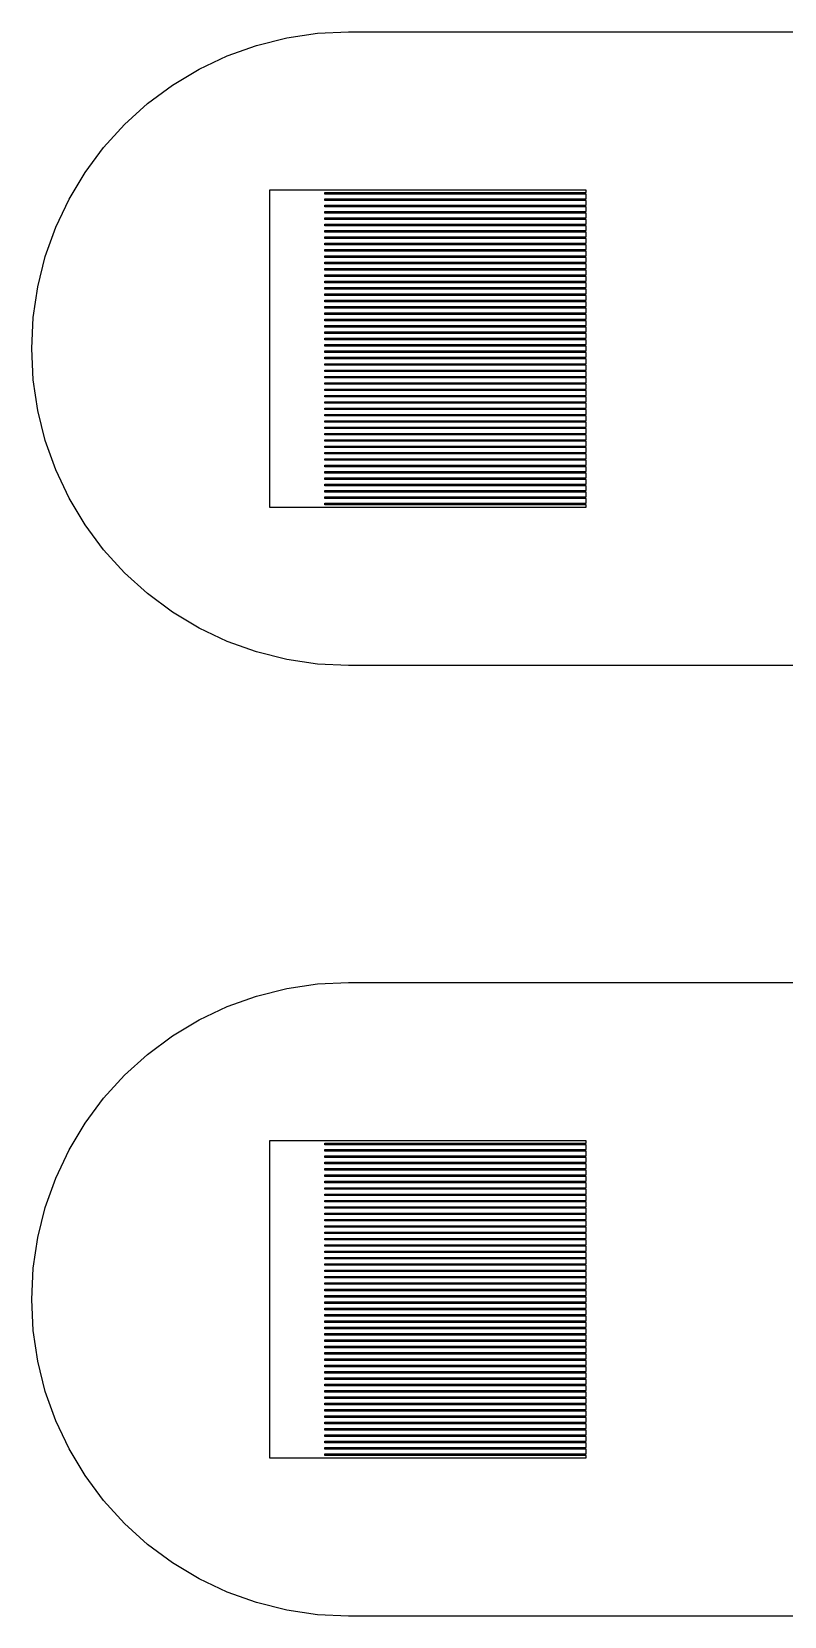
# Model space of a CAD drawing. Extents: x -16 to 83, y -18 to 83.
# Drawn here: x 53.5 to 58.25, y 36 to 46 of the extents above; entities that cross this region are included whole.
import ezdxf

# ---------------------------------------------------------------- set-up
doc = ezdxf.new("R2010")
doc.units = 0

msp = doc.modelspace()

# ---------------------------------------------------------------- linework, layer by layer
for p, q in [((55.304, 45.9904), (55.5, 46)), ((55.5, 46), (58.35, 46)), ((54.7346, 45.8477), (54.9194, 45.9139)), ((54.9194, 45.9139), (55.1098, 45.9616)), ((55.1098, 45.9616), (55.304, 45.9904)), ((54.5572, 45.7638), (54.7346, 45.8477)), ((54.3889, 45.6629), (54.5572, 45.7638)), ((54.2312, 45.546), (54.3889, 45.6629)), ((54.0858, 45.4142), (54.2312, 45.546)), ((53.954, 45.2688), (54.0858, 45.4142)), ((53.8371, 45.1111), (53.954, 45.2688)), ((53.7362, 44.9428), (53.8371, 45.1111)), ((57, 45), (55, 45)), ((55, 45), (55, 43)), ((57, 44.985), (57, 45)), ((53.6523, 44.7654), (53.7362, 44.9428)), ((55.35, 44.975), (55.35, 44.985)), ((55.35, 44.985), (57, 44.985)), ((57, 44.975), (55.35, 44.975)), ((55.35, 44.935), (55.35, 44.945)), ((55.35, 44.945), (57, 44.945)), ((57, 44.935), (55.35, 44.935)), ((55.35, 44.895), (55.35, 44.905)), ((55.35, 44.905), (57, 44.905)), ((57, 44.945), (57, 44.975)), ((57, 44.905), (57, 44.935)), ((57, 44.895), (55.35, 44.895)), ((55.35, 44.855), (55.35, 44.865)), ((55.35, 44.865), (57, 44.865)), ((57, 44.855), (55.35, 44.855)), ((55.35, 44.815), (55.35, 44.825)), ((55.35, 44.825), (57, 44.825)), ((57, 44.815), (55.35, 44.815)), ((57, 44.865), (57, 44.895)), ((57, 44.825), (57, 44.855)), ((57, 44.785), (57, 44.815)), ((53.5861, 44.5806), (53.6523, 44.7654)), ((55.35, 44.775), (55.35, 44.785)), ((55.35, 44.785), (57, 44.785)), ((57, 44.775), (55.35, 44.775)), ((55.35, 44.735), (55.35, 44.745)), ((55.35, 44.745), (57, 44.745)), ((57, 44.735), (55.35, 44.735)), ((55.35, 44.695), (55.35, 44.705)), ((55.35, 44.705), (57, 44.705)), ((57, 44.745), (57, 44.775)), ((57, 44.705), (57, 44.735)), ((57, 44.695), (55.35, 44.695)), ((55.35, 44.655), (55.35, 44.665)), ((55.35, 44.665), (57, 44.665)), ((57, 44.655), (55.35, 44.655)), ((55.35, 44.615), (55.35, 44.625)), ((55.35, 44.625), (57, 44.625)), ((57, 44.615), (55.35, 44.615)), ((57, 44.665), (57, 44.695)), ((57, 44.625), (57, 44.655)), ((57, 44.585), (57, 44.615)), ((53.5384, 44.3902), (53.5861, 44.5806)), ((55.35, 44.575), (55.35, 44.585)), ((55.35, 44.585), (57, 44.585)), ((57, 44.575), (55.35, 44.575)), ((55.35, 44.535), (55.35, 44.545)), ((55.35, 44.545), (57, 44.545)), ((57, 44.535), (55.35, 44.535)), ((55.35, 44.495), (55.35, 44.505)), ((55.35, 44.505), (57, 44.505)), ((57, 44.545), (57, 44.575)), ((57, 44.505), (57, 44.535)), ((57, 44.495), (55.35, 44.495)), ((55.35, 44.455), (55.35, 44.465)), ((55.35, 44.465), (57, 44.465)), ((57, 44.455), (55.35, 44.455)), ((55.35, 44.415), (55.35, 44.425)), ((55.35, 44.425), (57, 44.425)), ((57, 44.415), (55.35, 44.415)), ((57, 44.465), (57, 44.495)), ((57, 44.425), (57, 44.455)), ((57, 44.385), (57, 44.415)), ((53.5096, 44.196), (53.5384, 44.3902)), ((55.35, 44.375), (55.35, 44.385)), ((55.35, 44.385), (57, 44.385)), ((57, 44.375), (55.35, 44.375)), ((55.35, 44.335), (55.35, 44.345)), ((55.35, 44.345), (57, 44.345)), ((57, 44.335), (55.35, 44.335)), ((55.35, 44.295), (55.35, 44.305)), ((55.35, 44.305), (57, 44.305)), ((57, 44.345), (57, 44.375)), ((57, 44.305), (57, 44.335)), ((57, 44.295), (55.35, 44.295)), ((55.35, 44.255), (55.35, 44.265)), ((55.35, 44.265), (57, 44.265)), ((57, 44.255), (55.35, 44.255)), ((55.35, 44.215), (55.35, 44.225)), ((55.35, 44.225), (57, 44.225)), ((57, 44.215), (55.35, 44.215)), ((57, 44.265), (57, 44.295)), ((57, 44.225), (57, 44.255)), ((57, 44.185), (57, 44.215)), ((53.5, 44), (53.5096, 44.196)), ((55.35, 44.175), (55.35, 44.185)), ((55.35, 44.185), (57, 44.185)), ((57, 44.175), (55.35, 44.175)), ((55.35, 44.135), (55.35, 44.145)), ((55.35, 44.145), (57, 44.145)), ((57, 44.135), (55.35, 44.135)), ((55.35, 44.095), (55.35, 44.105)), ((55.35, 44.105), (57, 44.105)), ((57, 44.145), (57, 44.175)), ((57, 44.105), (57, 44.135)), ((53.5096, 43.804), (53.5, 44)), ((57, 44.095), (55.35, 44.095)), ((55.35, 44.055), (55.35, 44.065)), ((55.35, 44.065), (57, 44.065)), ((57, 44.055), (55.35, 44.055)), ((55.35, 44.015), (55.35, 44.025)), ((55.35, 44.025), (57, 44.025)), ((57, 44.015), (55.35, 44.015)), ((57, 44.065), (57, 44.095)), ((57, 44.025), (57, 44.055)), ((57, 43.985), (57, 44.015)), ((55.35, 43.975), (55.35, 43.985)), ((55.35, 43.985), (57, 43.985)), ((57, 43.975), (55.35, 43.975)), ((55.35, 43.935), (55.35, 43.945)), ((55.35, 43.945), (57, 43.945)), ((57, 43.935), (55.35, 43.935)), ((55.35, 43.895), (55.35, 43.905)), ((55.35, 43.905), (57, 43.905)), ((57, 43.945), (57, 43.975)), ((57, 43.905), (57, 43.935)), ((53.5384, 43.6098), (53.5096, 43.804)), ((57, 43.895), (55.35, 43.895)), ((55.35, 43.855), (55.35, 43.865)), ((55.35, 43.865), (57, 43.865)), ((57, 43.855), (55.35, 43.855)), ((55.35, 43.815), (55.35, 43.825)), ((55.35, 43.825), (57, 43.825)), ((57, 43.815), (55.35, 43.815)), ((57, 43.865), (57, 43.895)), ((57, 43.825), (57, 43.855)), ((57, 43.785), (57, 43.815)), ((55.35, 43.775), (55.35, 43.785)), ((55.35, 43.785), (57, 43.785)), ((57, 43.775), (55.35, 43.775)), ((55.35, 43.735), (55.35, 43.745)), ((55.35, 43.745), (57, 43.745)), ((57, 43.735), (55.35, 43.735)), ((55.35, 43.695), (55.35, 43.705)), ((55.35, 43.705), (57, 43.705)), ((57, 43.745), (57, 43.775)), ((57, 43.705), (57, 43.735)), ((53.5861, 43.4194), (53.5384, 43.6098)), ((57, 43.695), (55.35, 43.695)), ((55.35, 43.655), (55.35, 43.665)), ((55.35, 43.665), (57, 43.665)), ((57, 43.655), (55.35, 43.655)), ((55.35, 43.615), (55.35, 43.625)), ((55.35, 43.625), (57, 43.625)), ((57, 43.615), (55.35, 43.615)), ((57, 43.665), (57, 43.695)), ((57, 43.625), (57, 43.655)), ((57, 43.585), (57, 43.615)), ((55.35, 43.575), (55.35, 43.585)), ((55.35, 43.585), (57, 43.585)), ((57, 43.575), (55.35, 43.575)), ((55.35, 43.535), (55.35, 43.545)), ((55.35, 43.545), (57, 43.545)), ((57, 43.535), (55.35, 43.535)), ((55.35, 43.495), (55.35, 43.505)), ((55.35, 43.505), (57, 43.505)), ((57, 43.545), (57, 43.575)), ((57, 43.505), (57, 43.535)), ((53.6523, 43.2346), (53.5861, 43.4194)), ((57, 43.495), (55.35, 43.495)), ((55.35, 43.455), (55.35, 43.465)), ((55.35, 43.465), (57, 43.465)), ((57, 43.455), (55.35, 43.455)), ((55.35, 43.415), (55.35, 43.425)), ((55.35, 43.425), (57, 43.425)), ((57, 43.415), (55.35, 43.415)), ((57, 43.465), (57, 43.495)), ((57, 43.425), (57, 43.455)), ((57, 43.385), (57, 43.415)), ((55.35, 43.375), (55.35, 43.385)), ((55.35, 43.385), (57, 43.385)), ((57, 43.375), (55.35, 43.375)), ((55.35, 43.335), (55.35, 43.345)), ((55.35, 43.345), (57, 43.345)), ((57, 43.335), (55.35, 43.335)), ((55.35, 43.295), (55.35, 43.305)), ((55.35, 43.305), (57, 43.305)), ((57, 43.345), (57, 43.375)), ((57, 43.305), (57, 43.335)), ((53.7362, 43.0572), (53.6523, 43.2346)), ((57, 43.295), (55.35, 43.295)), ((55.35, 43.255), (55.35, 43.265)), ((55.35, 43.265), (57, 43.265)), ((57, 43.255), (55.35, 43.255)), ((55.35, 43.215), (55.35, 43.225)), ((55.35, 43.225), (57, 43.225)), ((57, 43.215), (55.35, 43.215)), ((57, 43.265), (57, 43.295)), ((57, 43.225), (57, 43.255)), ((57, 43.185), (57, 43.215)), ((55.35, 43.175), (55.35, 43.185)), ((55.35, 43.185), (57, 43.185)), ((57, 43.175), (55.35, 43.175)), ((55.35, 43.135), (55.35, 43.145)), ((55.35, 43.145), (57, 43.145)), ((57, 43.135), (55.35, 43.135)), ((55.35, 43.095), (55.35, 43.105)), ((55.35, 43.105), (57, 43.105)), ((57, 43.145), (57, 43.175)), ((57, 43.105), (57, 43.135)), ((53.8371, 42.8889), (53.7362, 43.0572)), ((55, 43), (57, 43)), ((57, 43.095), (55.35, 43.095)), ((55.35, 43.055), (55.35, 43.065)), ((55.35, 43.065), (57, 43.065)), ((57, 43.055), (55.35, 43.055)), ((55.35, 43.015), (55.35, 43.025)), ((55.35, 43.025), (57, 43.025)), ((57, 43.015), (55.35, 43.015)), ((57, 43.065), (57, 43.095)), ((57, 43.025), (57, 43.055)), ((57, 43), (57, 43.015)), ((53.954, 42.7312), (53.8371, 42.8889)), ((54.0858, 42.5858), (53.954, 42.7312)), ((54.2312, 42.454), (54.0858, 42.5858)), ((54.3889, 42.3371), (54.2312, 42.454)), ((54.5572, 42.2362), (54.3889, 42.3371)), ((54.7346, 42.1523), (54.5572, 42.2362)), ((54.9194, 42.0861), (54.7346, 42.1523)), ((55.1098, 42.0384), (54.9194, 42.0861)), ((55.304, 42.0096), (55.1098, 42.0384)), ((55.5, 42), (55.304, 42.0096)), ((58.35, 42), (55.5, 42)), ((55.304, 39.9904), (55.5, 40)), ((55.5, 40), (58.35, 40)), ((54.7346, 39.8477), (54.9194, 39.9139)), ((54.9194, 39.9139), (55.1098, 39.9616)), ((55.1098, 39.9616), (55.304, 39.9904)), ((54.5572, 39.7638), (54.7346, 39.8477)), ((54.3889, 39.6629), (54.5572, 39.7638)), ((54.2312, 39.546), (54.3889, 39.6629)), ((54.0858, 39.4142), (54.2312, 39.546)), ((53.954, 39.2688), (54.0858, 39.4142)), ((53.8371, 39.1111), (53.954, 39.2688)), ((53.7362, 38.9428), (53.8371, 39.1111)), ((57, 39), (55, 39)), ((55, 39), (55, 37)), ((57, 38.985), (57, 39)), ((53.6523, 38.7654), (53.7362, 38.9428)), ((55.35, 38.975), (55.35, 38.985)), ((55.35, 38.985), (57, 38.985)), ((57, 38.975), (55.35, 38.975)), ((55.35, 38.935), (55.35, 38.945)), ((55.35, 38.945), (57, 38.945)), ((57, 38.935), (55.35, 38.935)), ((55.35, 38.895), (55.35, 38.905)), ((55.35, 38.905), (57, 38.905)), ((57, 38.945), (57, 38.975)), ((57, 38.905), (57, 38.935)), ((57, 38.895), (55.35, 38.895)), ((55.35, 38.855), (55.35, 38.865)), ((55.35, 38.865), (57, 38.865)), ((57, 38.855), (55.35, 38.855)), ((55.35, 38.815), (55.35, 38.825)), ((55.35, 38.825), (57, 38.825)), ((57, 38.815), (55.35, 38.815)), ((57, 38.865), (57, 38.895)), ((57, 38.825), (57, 38.855)), ((57, 38.785), (57, 38.815)), ((53.5861, 38.5806), (53.6523, 38.7654)), ((55.35, 38.775), (55.35, 38.785)), ((55.35, 38.785), (57, 38.785)), ((57, 38.775), (55.35, 38.775)), ((55.35, 38.735), (55.35, 38.745)), ((55.35, 38.745), (57, 38.745)), ((57, 38.735), (55.35, 38.735)), ((55.35, 38.695), (55.35, 38.705)), ((55.35, 38.705), (57, 38.705)), ((57, 38.745), (57, 38.775)), ((57, 38.705), (57, 38.735)), ((57, 38.695), (55.35, 38.695)), ((55.35, 38.655), (55.35, 38.665)), ((55.35, 38.665), (57, 38.665)), ((57, 38.655), (55.35, 38.655)), ((55.35, 38.615), (55.35, 38.625)), ((55.35, 38.625), (57, 38.625)), ((57, 38.615), (55.35, 38.615)), ((57, 38.665), (57, 38.695)), ((57, 38.625), (57, 38.655)), ((57, 38.585), (57, 38.615)), ((53.5384, 38.3902), (53.5861, 38.5806)), ((55.35, 38.575), (55.35, 38.585)), ((55.35, 38.585), (57, 38.585)), ((57, 38.575), (55.35, 38.575)), ((55.35, 38.535), (55.35, 38.545)), ((55.35, 38.545), (57, 38.545)), ((57, 38.535), (55.35, 38.535)), ((55.35, 38.495), (55.35, 38.505)), ((55.35, 38.505), (57, 38.505)), ((57, 38.545), (57, 38.575)), ((57, 38.505), (57, 38.535)), ((57, 38.495), (55.35, 38.495)), ((55.35, 38.455), (55.35, 38.465)), ((55.35, 38.465), (57, 38.465)), ((57, 38.455), (55.35, 38.455)), ((55.35, 38.415), (55.35, 38.425)), ((55.35, 38.425), (57, 38.425)), ((57, 38.415), (55.35, 38.415)), ((57, 38.465), (57, 38.495)), ((57, 38.425), (57, 38.455)), ((57, 38.385), (57, 38.415)), ((53.5096, 38.196), (53.5384, 38.3902)), ((55.35, 38.375), (55.35, 38.385)), ((55.35, 38.385), (57, 38.385)), ((57, 38.375), (55.35, 38.375)), ((55.35, 38.335), (55.35, 38.345)), ((55.35, 38.345), (57, 38.345)), ((57, 38.335), (55.35, 38.335)), ((55.35, 38.295), (55.35, 38.305)), ((55.35, 38.305), (57, 38.305)), ((57, 38.345), (57, 38.375)), ((57, 38.305), (57, 38.335)), ((57, 38.295), (55.35, 38.295)), ((55.35, 38.255), (55.35, 38.265)), ((55.35, 38.265), (57, 38.265)), ((57, 38.255), (55.35, 38.255)), ((55.35, 38.215), (55.35, 38.225)), ((55.35, 38.225), (57, 38.225)), ((57, 38.215), (55.35, 38.215)), ((57, 38.265), (57, 38.295)), ((57, 38.225), (57, 38.255)), ((57, 38.185), (57, 38.215)), ((53.5, 38), (53.5096, 38.196)), ((55.35, 38.175), (55.35, 38.185)), ((55.35, 38.185), (57, 38.185)), ((57, 38.175), (55.35, 38.175)), ((55.35, 38.135), (55.35, 38.145)), ((55.35, 38.145), (57, 38.145)), ((57, 38.135), (55.35, 38.135)), ((55.35, 38.095), (55.35, 38.105)), ((55.35, 38.105), (57, 38.105)), ((57, 38.145), (57, 38.175)), ((57, 38.105), (57, 38.135)), ((53.5096, 37.804), (53.5, 38)), ((57, 38.095), (55.35, 38.095)), ((55.35, 38.055), (55.35, 38.065)), ((55.35, 38.065), (57, 38.065)), ((57, 38.055), (55.35, 38.055)), ((55.35, 38.015), (55.35, 38.025)), ((55.35, 38.025), (57, 38.025)), ((57, 38.015), (55.35, 38.015)), ((57, 38.065), (57, 38.095)), ((57, 38.025), (57, 38.055)), ((57, 37.985), (57, 38.015)), ((55.35, 37.975), (55.35, 37.985)), ((55.35, 37.985), (57, 37.985)), ((57, 37.975), (55.35, 37.975)), ((55.35, 37.935), (55.35, 37.945)), ((55.35, 37.945), (57, 37.945)), ((57, 37.935), (55.35, 37.935)), ((55.35, 37.895), (55.35, 37.905)), ((55.35, 37.905), (57, 37.905)), ((57, 37.945), (57, 37.975)), ((57, 37.905), (57, 37.935)), ((53.5384, 37.6098), (53.5096, 37.804)), ((57, 37.895), (55.35, 37.895)), ((55.35, 37.855), (55.35, 37.865)), ((55.35, 37.865), (57, 37.865)), ((57, 37.855), (55.35, 37.855)), ((55.35, 37.815), (55.35, 37.825)), ((55.35, 37.825), (57, 37.825)), ((57, 37.815), (55.35, 37.815)), ((57, 37.865), (57, 37.895)), ((57, 37.825), (57, 37.855)), ((57, 37.785), (57, 37.815)), ((55.35, 37.775), (55.35, 37.785)), ((55.35, 37.785), (57, 37.785)), ((57, 37.775), (55.35, 37.775)), ((55.35, 37.735), (55.35, 37.745)), ((55.35, 37.745), (57, 37.745)), ((57, 37.735), (55.35, 37.735)), ((55.35, 37.695), (55.35, 37.705)), ((55.35, 37.705), (57, 37.705)), ((57, 37.745), (57, 37.775)), ((57, 37.705), (57, 37.735)), ((53.5861, 37.4194), (53.5384, 37.6098)), ((57, 37.695), (55.35, 37.695)), ((55.35, 37.655), (55.35, 37.665)), ((55.35, 37.665), (57, 37.665)), ((57, 37.655), (55.35, 37.655)), ((55.35, 37.615), (55.35, 37.625)), ((55.35, 37.625), (57, 37.625)), ((57, 37.615), (55.35, 37.615)), ((57, 37.665), (57, 37.695)), ((57, 37.625), (57, 37.655)), ((57, 37.585), (57, 37.615)), ((55.35, 37.575), (55.35, 37.585)), ((55.35, 37.585), (57, 37.585)), ((57, 37.575), (55.35, 37.575)), ((55.35, 37.535), (55.35, 37.545)), ((55.35, 37.545), (57, 37.545)), ((57, 37.535), (55.35, 37.535)), ((55.35, 37.495), (55.35, 37.505)), ((55.35, 37.505), (57, 37.505)), ((57, 37.545), (57, 37.575)), ((57, 37.505), (57, 37.535)), ((53.6523, 37.2346), (53.5861, 37.4194)), ((57, 37.495), (55.35, 37.495)), ((55.35, 37.455), (55.35, 37.465)), ((55.35, 37.465), (57, 37.465)), ((57, 37.455), (55.35, 37.455)), ((55.35, 37.415), (55.35, 37.425)), ((55.35, 37.425), (57, 37.425)), ((57, 37.415), (55.35, 37.415)), ((57, 37.465), (57, 37.495)), ((57, 37.425), (57, 37.455)), ((57, 37.385), (57, 37.415)), ((55.35, 37.375), (55.35, 37.385)), ((55.35, 37.385), (57, 37.385)), ((57, 37.375), (55.35, 37.375)), ((55.35, 37.335), (55.35, 37.345)), ((55.35, 37.345), (57, 37.345)), ((57, 37.335), (55.35, 37.335)), ((55.35, 37.295), (55.35, 37.305)), ((55.35, 37.305), (57, 37.305)), ((57, 37.345), (57, 37.375)), ((57, 37.305), (57, 37.335)), ((53.7362, 37.0572), (53.6523, 37.2346)), ((57, 37.295), (55.35, 37.295)), ((55.35, 37.255), (55.35, 37.265)), ((55.35, 37.265), (57, 37.265)), ((57, 37.255), (55.35, 37.255)), ((55.35, 37.215), (55.35, 37.225)), ((55.35, 37.225), (57, 37.225)), ((57, 37.215), (55.35, 37.215)), ((57, 37.265), (57, 37.295)), ((57, 37.225), (57, 37.255)), ((57, 37.185), (57, 37.215)), ((55.35, 37.175), (55.35, 37.185)), ((55.35, 37.185), (57, 37.185)), ((57, 37.175), (55.35, 37.175)), ((55.35, 37.135), (55.35, 37.145)), ((55.35, 37.145), (57, 37.145)), ((57, 37.135), (55.35, 37.135)), ((55.35, 37.095), (55.35, 37.105)), ((55.35, 37.105), (57, 37.105)), ((57, 37.145), (57, 37.175)), ((57, 37.105), (57, 37.135)), ((53.8371, 36.8889), (53.7362, 37.0572)), ((55, 37), (57, 37)), ((57, 37.095), (55.35, 37.095)), ((55.35, 37.055), (55.35, 37.065)), ((55.35, 37.065), (57, 37.065)), ((57, 37.055), (55.35, 37.055)), ((55.35, 37.015), (55.35, 37.025)), ((55.35, 37.025), (57, 37.025)), ((57, 37.015), (55.35, 37.015)), ((57, 37.065), (57, 37.095)), ((57, 37.025), (57, 37.055)), ((57, 37), (57, 37.015)), ((53.954, 36.7312), (53.8371, 36.8889)), ((54.0858, 36.5858), (53.954, 36.7312)), ((54.2312, 36.454), (54.0858, 36.5858)), ((54.3889, 36.3371), (54.2312, 36.454)), ((54.5572, 36.2362), (54.3889, 36.3371)), ((54.7346, 36.1523), (54.5572, 36.2362)), ((54.9194, 36.0861), (54.7346, 36.1523)), ((55.1098, 36.0384), (54.9194, 36.0861)), ((55.304, 36.0096), (55.1098, 36.0384)), ((55.5, 36), (55.304, 36.0096)), ((58.35, 36), (55.5, 36))]:
    msp.add_line(p, q)

doc.saveas('drawing.dxf')
